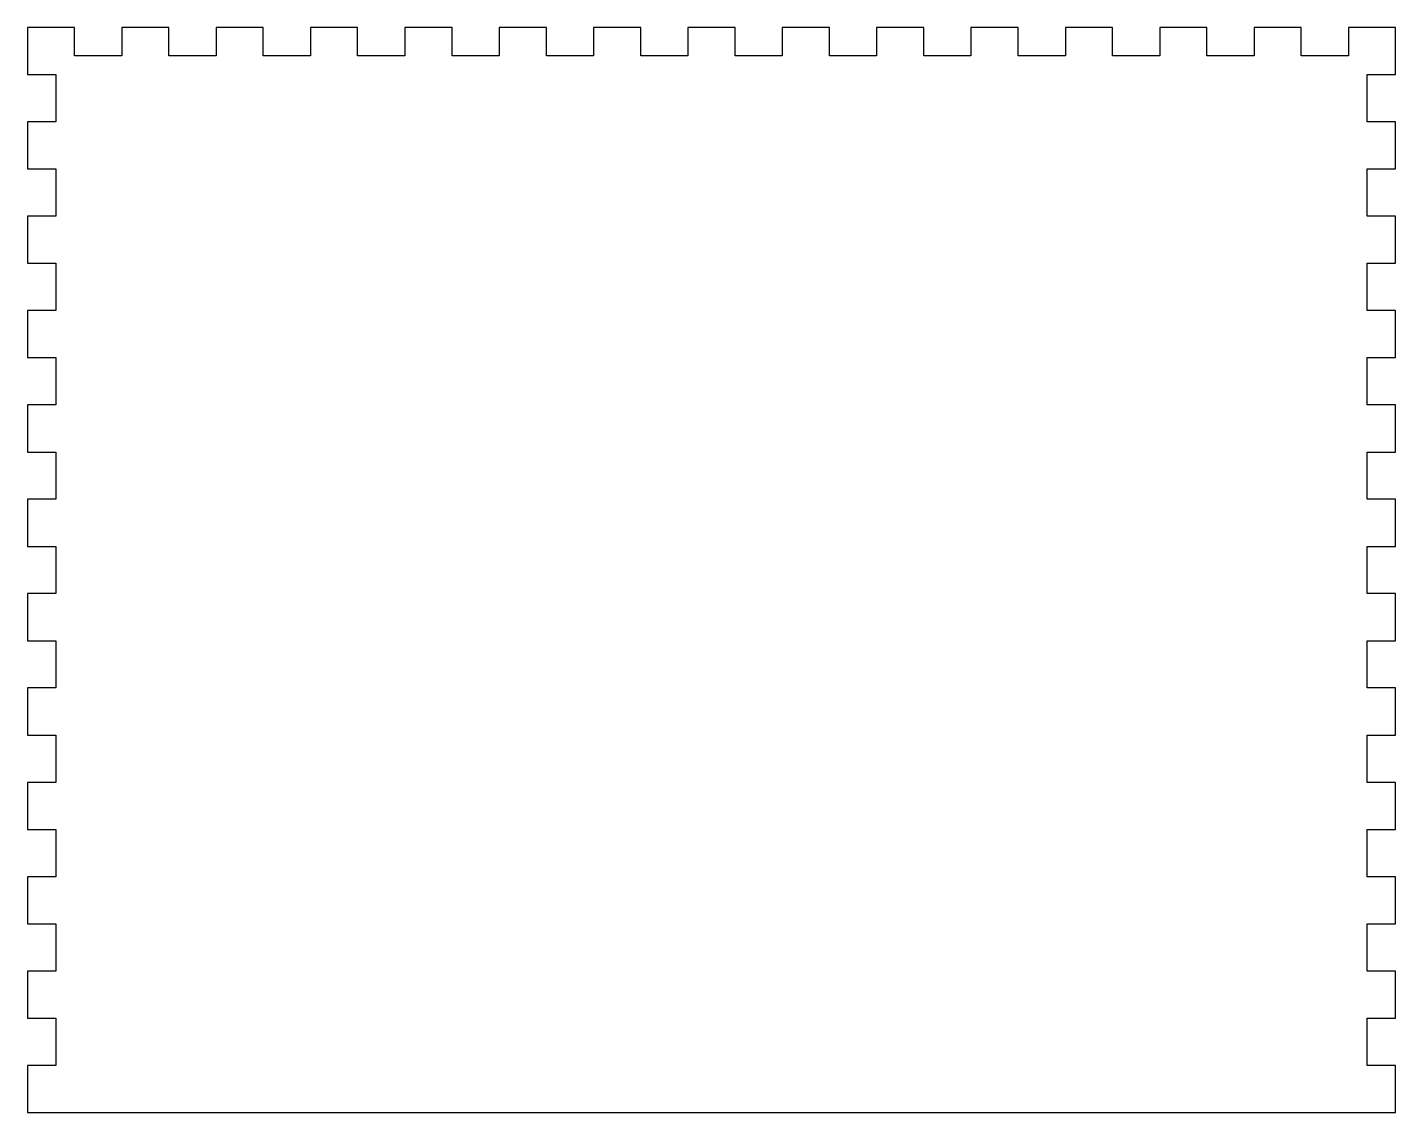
# Model space of a CAD drawing. Header units: millimetres. Extents: x 0 to 290, y 0 to 230.
import ezdxf

# ---------------------------------------------------------------- set-up
doc = ezdxf.new("R2010")
doc.units = ezdxf.units.MM

msp = doc.modelspace()

# ---------------------------------------------------------------- linework, layer by layer
msp.add_lwpolyline([(284, 40), (290, 40), (290, 50), (284, 50), (284, 60), (290, 60), (290, 70), (284, 70), (284, 80), (290, 80), (290, 90), (284, 90), (284, 100), (290, 100), (290, 110), (284, 110), (284, 120), (290, 120), (290, 130), (284, 130), (284, 140), (290, 140), (290, 150), (284, 150), (284, 160), (290, 160), (290, 170), (284, 170), (284, 180), (290, 180), (290, 190), (284, 190), (284, 200), (290, 200), (290, 210), (284, 210), (284, 220), (290, 220), (290, 230), (280, 230), (280, 224), (270, 224), (270, 230), (260, 230), (260, 224), (250, 224), (250, 230), (240, 230), (240, 224), (230, 224), (230, 230), (220, 230), (220, 224), (210, 224), (210, 230), (200, 230), (200, 224), (190, 224), (190, 230), (180, 230), (180, 224), (170, 224), (170, 230), (160, 230), (160, 224), (150, 224), (150, 230), (140, 230), (140, 224), (130, 224), (130, 230), (120, 230), (120, 224), (110, 224), (110, 230), (100, 230), (100, 224), (90, 224), (90, 230), (80, 230), (80, 224), (70, 224), (70, 230), (60, 230), (60, 224), (50, 224), (50, 230), (40, 230), (40, 224), (30, 224), (30, 230), (20, 230), (20, 224), (10, 224), (10, 230), (0, 230), (0, 220), (6, 220), (6, 210), (0, 210), (0, 200), (6, 200), (6, 190), (0, 190), (0, 180), (6, 180), (6, 170), (0, 170), (0, 160), (6, 160), (6, 150), (0, 150), (0, 140), (6, 140), (6, 130), (0, 130), (0, 120), (6, 120), (6, 110), (0, 110), (0, 100), (6, 100), (6, 90), (0, 90), (0, 80), (6, 80), (6, 70), (0, 70), (0, 60), (6, 60), (6, 50), (0, 50), (0, 40), (6, 40), (6, 30), (0, 30), (0, 20), (6, 20), (6, 10), (0, 10), (0, 0), (290, 0), (290, 10), (284, 10), (284, 20), (290, 20), (290, 30), (284, 30)], close=True)

doc.saveas('drawing.dxf')
